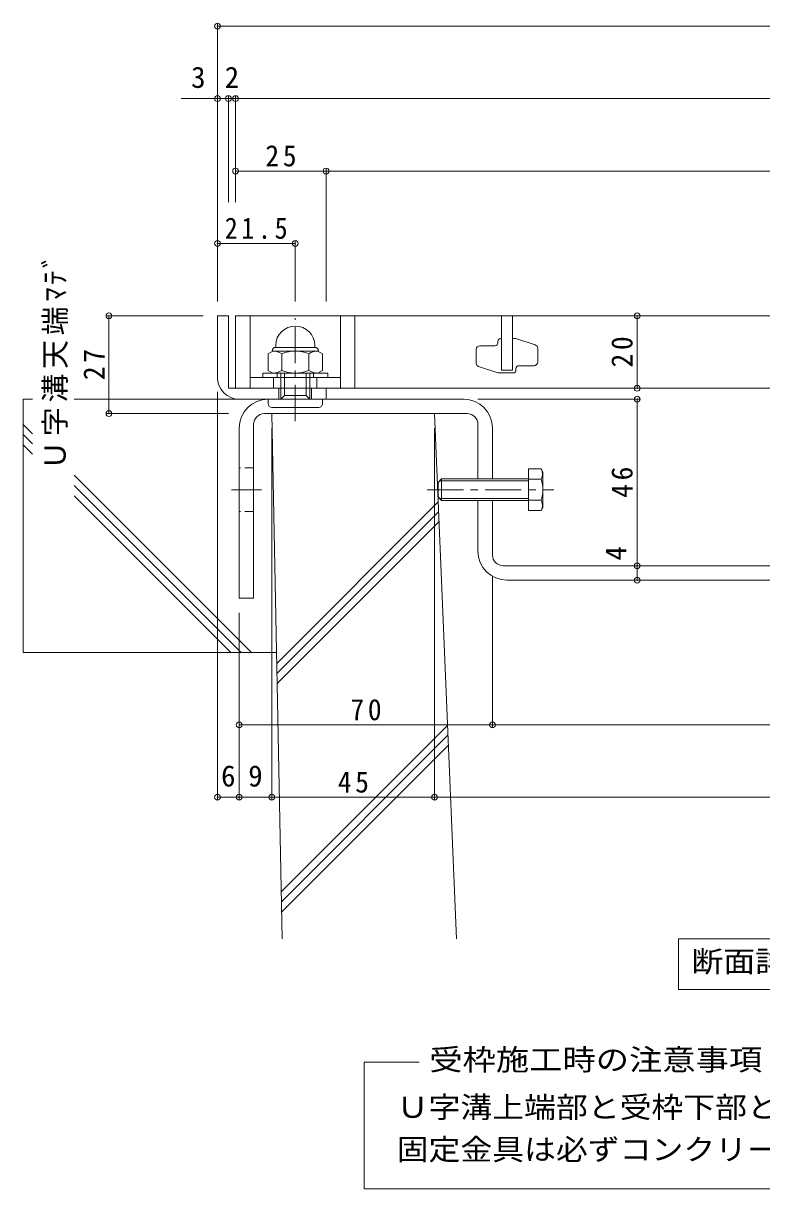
# Model space of a CAD drawing. Units: millimetres on the paper, enlarged 10 times, with parts at other scales. Extents: x -2034 to 2106, y -1959 to 1524.
# Drawn here: x -2034 to -1014, y -1407 to 203 of the extents above; entities that cross this region are included whole.
import ezdxf
from ezdxf.enums import TextEntityAlignment as Align

# ---------------------------------------------------------------- set-up
doc = ezdxf.new("R2010")
doc.units = ezdxf.units.MM
doc.header["$LTSCALE"] = 10
doc.header["$PDMODE"] = 32
doc.header["$PDSIZE"] = 8
doc.linetypes.add('CHAIN1', pattern=[8, 5, -1, 1, -1])
doc.linetypes.add('DASHED1', pattern=[1.8, 1.2, -0.6])
for name, color, linetype, lineweight in [('D-1_躯体', 2, 'Continuous', 9), ('D-2_仕上', 3, 'Continuous', 9), ('D-4_文字', 7, 'Continuous', 9), ('D-5_建具', 7, 'Continuous', 9), ('D-6_間仕切', 6, 'Continuous', 5), ('D-8_ハッチ', 3, 'Continuous', 9), ('D-A_インテリア', 2, 'Continuous', 9), ('D-B_衛生陶器', 2, 'Continuous', 9)]:
    doc.layers.add(name, color=color, linetype=linetype, lineweight=lineweight)
doc.styles.add('ＭＳ ゴシック', font='')
doc.styles.get('ＭＳ ゴシック').set_extended_font_data('MS Gothic')

msp = doc.modelspace()

# ---------------------------------------------------------------- linework, layer by layer
at = {"layer": 'D-1_躯体'}
for p, q in [((-1750.89, -201.37), (-1765.89, -201.37)), ((-1765.89, -201.37), (-1765.89, -286.37)), ((-1750.89, -300.37), (-1750.89, -201.37)), ((-1615.89, -301.37), (-1749.89, -301.37)), ((-1680.89, -316.37), (-1680.89, -301.37)), ((-1635.89, -316.37), (-1635.89, -301.37)), ((-1615.89, -316.37), (-1615.89, -301.37)), ((-1735.89, -316.37), (-1480.89, -316.37))]:
    msp.add_line(p, q, dxfattribs=at)
for centre, radius in [((-1735.89, -286.37), 30), ((-1749.89, -300.37), 1)]:
    msp.add_arc(centre, radius, 180, 270, dxfattribs=at)
at = {"layer": 'D-2_仕上'}
for p, q in [((-1740.89, -301.37), (-1740.89, -201.37)), ((-1740.89, -201.37), (9.11, -201.37)), ((-1720.89, -301.37), (-1720.89, -201.37)), ((-1595.89, -301.37), (-1595.89, -201.37)), ((-1575.89, -301.37), (-1575.89, -201.37)), ((-1373.39, -276.37), (-1373.39, -201.37)), ((-1358.39, -201.37), (-1358.39, -276.37)), ((-1378.39, -238.62), (-1378.39, -236.62)), ((-1374.39, -232.62), (-1373.39, -232.62)), ((-1358.39, -232.62), (-1353.39, -232.62)), ((-1353.39, -232.62), (-1326.81, -241.48)), ((-1408.39, -266.51), (-1408.39, -247.62)), ((-1403.39, -242.62), (-1382.39, -242.62)), ((-1323.39, -246.22), (-1323.39, -265.12)), ((-1378.39, -280.12), (-1404.98, -271.26)), ((-1328.39, -270.12), (-1349.39, -270.12)), ((-1595.89, -286.37), (-1720.89, -286.37)), ((-1688.39, -301.37), (-1688.39, -286.37)), ((-1628.39, -301.37), (-1628.39, -286.37)), ((-1357.39, -280.12), (-1378.39, -280.12)), ((-1373.39, -276.37), (-1358.39, -276.37)), ((-1353.39, -274.12), (-1353.39, -276.12)), ((9.11, -301.37), (-1740.89, -301.37))]:
    msp.add_line(p, q, dxfattribs=at)
for centre, radius, start, end in [((-1382.39, -238.62), 4, 270, 0), ((-1374.39, -236.62), 4, 90, 180), ((-1403.39, -247.62), 5, 90, 180), ((-1328.39, -246.22), 5, 0, 71.56505), ((-1403.39, -266.51), 5, 180, 251.56505), ((-1349.39, -274.12), 4, 90, 180), ((-1328.39, -265.12), 5, 270, 0), ((-1357.39, -276.12), 4, 270, 0)]:
    msp.add_arc(centre, radius, start, end, dxfattribs=at)
at = {"layer": 'D-4_文字'}
for p, q in [((-1765.89, 201.63), (-1765.89, -181.37)), ((-1765.89, 198.63), (34.11, 198.63)), ((-1765.89, 98.63), (-1816.23, 98.63)), ((-1765.89, 98.63), (-1750.89, 98.63)), ((-1750.89, 101.63), (-1750.89, -44.19)), ((-1750.89, 98.63), (-1740.89, 98.63)), ((-1740.89, 101.63), (-1740.89, -44.19)), ((-1740.89, 98.63), (9.11, 98.63)), ((-1615.89, 1.63), (-1615.89, -181.37)), ((-1740.89, -1.37), (-1615.89, -1.37)), ((-1615.89, -1.37), (-115.89, -1.37)), ((-1765.89, -101.37), (-1658.39, -101.37)), ((-1658.39, -98.37), (-1658.39, -181.37)), ((-1918.89, -201.37), (-1785.89, -201.37)), ((-1915.89, -201.37), (-1915.89, -336.37)), ((-1185.89, -201.37), (-1185.89, -301.37)), ((-1765.89, -869.04), (-1765.89, -306.37)), ((-1182.89, -316.37), (-1405.89, -316.37)), ((-1185.89, -316.37), (-1185.89, -546.37)), ((-1918.89, -336.37), (-1750.54, -336.37)), ((-1690.89, -869.04), (-1690.89, -356.37)), ((-1465.89, -869.04), (-1465.89, -356.37)), ((-1185.89, -546.37), (-1185.89, -566.37)), ((-1385.89, -769.15), (-1385.89, -561.37)), ((-1735.89, -869.04), (-1735.89, -611.37)), ((-1735.89, -766.15), (-1385.89, -766.15)), ((-1385.89, -766.15), (-345.89, -766.15)), ((-1735.89, -866.04), (-1765.89, -866.04)), ((-1735.89, -866.04), (-1690.89, -866.04)), ((-1690.89, -866.04), (-1465.89, -866.04)), ((-1465.89, -866.04), (-265.89, -866.04))]:
    msp.add_line(p, q, dxfattribs=at)
for p in [(-1765.89, 198.63), (-1765.89, 98.63), (-1750.89, 98.63), (-1740.89, 98.63), (-1740.89, -1.37), (-1615.89, -1.37), (-1765.89, -101.37), (-1658.39, -101.37), (-1915.89, -201.37), (-1185.89, -201.37), (-1185.89, -301.37), (-1185.89, -316.37), (-1915.89, -336.37), (-1185.89, -546.37), (-1185.89, -566.37), (-1735.89, -766.15), (-1385.89, -766.15), (-1765.89, -866.04), (-1735.89, -866.04), (-1690.89, -866.04), (-1465.89, -866.04)]:
    msp.add_point(p, dxfattribs=at)
at = {"layer": 'D-5_建具'}
for p, q in [((-1128.89, -1061.37), (-602.89, -1061.37)), ((-1128.89, -1061.37), (-1128.89, -1131.37)), ((-1128.89, -1131.37), (-602.89, -1131.37)), ((-1563.19, -1231.99), (-1487.1, -1231.99)), ((-1563.19, -1406.6), (-1563.19, -1231.99)), ((-168.6, -1406.6), (-1563.19, -1406.6))]:
    msp.add_line(p, q, dxfattribs=at)
at = {"layer": 'D-6_間仕切'}
for p, q in [((-2034.24, -316.37), (-2034.24, -666.37)), ((-2021.37, -316.37), (-2034.24, -316.37)), ((-1695.89, -316.37), (-1963.93, -316.37)), ((-1676.39, -1061.37), (-1690.89, -336.37)), ((-1690.89, -336.37), (-1465.89, -336.37)), ((-1435.69, -1061.37), (-1465.89, -336.37)), ((-2021.37, -364.03), (-2034.24, -351.16)), ((-2021.37, -378.17), (-2034.24, -365.3)), ((-2021.37, -392.31), (-2034.24, -379.44)), ((-1719.03, -666.37), (-1963.93, -421.47)), ((-1733.17, -666.37), (-1963.93, -435.61)), ((-1747.32, -666.37), (-1963.93, -449.76)), ((-1683.99, -681.36), (-1460.82, -458.18)), ((-1683.72, -695.22), (-1460.25, -471.76)), ((-1683.44, -709.09), (-1459.69, -485.33)), ((-1684.29, -666.37), (-2034.24, -666.37)), ((-1677.69, -996.52), (-1447.96, -766.79)), ((-1677.41, -1010.39), (-1447.39, -780.37)), ((-1677.14, -1024.25), (-1446.83, -793.94))]:
    msp.add_line(p, q, dxfattribs=at)
at = {"layer": 'D-8_ハッチ'}
for p, q in [((-1695.89, -316.37), (-1425.89, -316.37)), ((-1700.89, -336.37), (-1420.89, -336.37)), ((-1715.89, -591.37), (-1715.89, -351.37)), ((-1405.89, -351.37), (-1405.89, -426.37)), ((-1735.89, -591.37), (-1735.89, -356.37)), ((-1385.89, -356.37), (-1385.89, -426.37)), ((-1405.89, -456.37), (-1405.89, -526.37)), ((-1385.89, -456.37), (-1385.89, -531.37)), ((-1370.89, -546.37), (-360.89, -546.37)), ((-1365.89, -566.37), (-365.89, -566.37)), ((-1735.89, -591.37), (-1715.89, -591.37))]:
    msp.add_line(p, q, dxfattribs=at)
at = {"layer": 'D-8_ハッチ', "linetype": 'DASHED1'}
for p, q in [((-1715.89, -411.37), (-1735.89, -411.37)), ((-1715.89, -471.37), (-1735.89, -471.37))]:
    msp.add_line(p, q, dxfattribs=at)
at = {"layer": 'D-8_ハッチ', "color": 7, "linetype": 'CHAIN1'}
msp.add_line((-1746.54, -441.37), (-1705.25, -441.37), dxfattribs=at)
at = {"layer": 'D-8_ハッチ'}
for centre, radius, start, end in [((-1695.89, -356.37), 40, 90, 180), ((-1425.89, -356.37), 40, 0, 90), ((-1700.89, -351.37), 15, 90, 180), ((-1420.89, -351.37), 15, 0, 90), ((-1365.89, -526.37), 40, 180, 270), ((-1370.89, -531.37), 15, 180, 270)]:
    msp.add_arc(centre, radius, start, end, dxfattribs=at)
at = {"layer": 'D-A_インテリア'}
for p, q in [((-1336.1, -412.5), (-1318.62, -412.5)), ((-1336.1, -412.5), (-1336.1, -470.24)), ((-1318.62, -412.5), (-1316.1, -416.87)), ((-1316.1, -416.87), (-1316.1, -465.87)), ((-1456.1, -426.37), (-1461.1, -431.37)), ((-1461.1, -431.37), (-1461.1, -451.37)), ((-1336.1, -429.37), (-1459.1, -429.37)), ((-1456.1, -426.37), (-1456.1, -456.37)), ((-1336.1, -426.37), (-1456.1, -426.37)), ((-1336.1, -426.93), (-1318.62, -426.93)), ((-1456.1, -456.37), (-1461.1, -451.37)), ((-1336.1, -453.37), (-1459.1, -453.37)), ((-1336.1, -456.37), (-1456.1, -456.37)), ((-1336.1, -455.8), (-1318.62, -455.8)), ((-1318.62, -470.24), (-1316.1, -465.87)), ((-1336.1, -470.24), (-1318.62, -470.24))]:
    msp.add_line(p, q, dxfattribs=at)
at = {"layer": 'D-A_インテリア', "color": 7, "linetype": 'CHAIN1'}
msp.add_line((-1476.1, -441.37), (-1301.1, -441.37), dxfattribs=at)
at = {"layer": 'D-A_インテリア'}
for centre, radius, start, end in [((-1331.12, -419.72), 14.43, 330.00001, 29.99999), ((-1358.67, -441.37), 42.57, 340.18087, 19.81913), ((-1331.12, -463.02), 14.43, 330.00001, 29.99999)]:
    msp.add_arc(centre, radius, start, end, dxfattribs=at)
at = {"layer": 'D-B_衛生陶器', "color": 7, "linetype": 'CHAIN1'}
msp.add_line((-1658.39, -346.78), (-1658.39, -204.74), dxfattribs=at)
at = {"layer": 'D-B_衛生陶器'}
for p, q in [((-1695.92, -253.63), (-1695.92, -276.61)), ((-1690.39, -249.87), (-1690.39, -250.44)), ((-1685.39, -244.87), (-1685.39, -242.37)), ((-1631.39, -244.87), (-1685.39, -244.87)), ((-1677.16, -253.63), (-1677.16, -276.61)), ((-1639.63, -253.63), (-1639.63, -276.61)), ((-1631.39, -244.87), (-1631.39, -242.37)), ((-1627.38, -249.87), (-1620.87, -253.63)), ((-1626.39, -249.87), (-1626.39, -250.44)), ((-1620.87, -253.63), (-1620.87, -276.61)), ((-1703.39, -286.37), (-1703.39, -280.37)), ((-1703.39, -280.37), (-1613.39, -280.37)), ((-1613.39, -286.37), (-1703.39, -286.37)), ((-1689.41, -280.37), (-1695.92, -276.61)), ((-1683.39, -280.37), (-1683.39, -286.37)), ((-1678.39, -316.37), (-1678.39, -280.37)), ((-1673.39, -311.37), (-1673.39, -280.37)), ((-1638.39, -316.37), (-1638.39, -280.37)), ((-1633.39, -280.37), (-1633.39, -286.37)), ((-1627.38, -280.37), (-1620.87, -276.61)), ((-1613.39, -280.37), (-1613.39, -286.37)), ((-1695.89, -322.87), (-1695.89, -316.37)), ((-1678.39, -316.37), (-1673.39, -311.37)), ((-1638.39, -316.37), (-1643.39, -311.37)), ((-1620.89, -322.87), (-1620.89, -316.37)), ((-1690.89, -327.87), (-1625.89, -327.87))]:
    msp.add_line(p, q, dxfattribs=at)
for points in [[(-1627.38, -249.87), (-1689.41, -249.87), (-1695.92, -253.63)], [(-1673.39, -311.37), (-1643.39, -311.37), (-1643.39, -280.37)]]:
    msp.add_lwpolyline(points, dxfattribs=at)
for centre, radius, start, end in [((-1658.39, -242.37), 27, 0, 180), ((-1685.39, -249.87), 5, 90, 180), ((-1689.41, -271.68), 21.82, 55.84651, 90.00017), ((-1658.39, -298.54), 48.67, 67.32404, 112.67596), ((-1627.38, -271.68), 21.82, 89.99983, 124.15349), ((-1631.39, -249.87), 5, 0, 90), ((-1689.41, -258.55), 21.82, 269.99983, 304.15349), ((-1658.39, -231.7), 48.67, 247.32404, 292.67596), ((-1627.38, -258.55), 21.82, 235.84651, 270.00017), ((-1690.89, -322.87), 5, 180, 270), ((-1625.89, -322.87), 5, 270, 0)]:
    msp.add_arc(centre, radius, start, end, dxfattribs=at)

# ---------------------------------------------------------------- texts
at = {"layer": 'D-4_文字', "color": 2, "style": 'ＭＳ ゴシック'}
for s, p in [('3', (-1802.35, 104.63)), ('2', (-1755.89, 104.63)), ('6', (-1760.89, -860.04)), ('9', (-1723.39, -860.04))]:
    msp.add_text(s, height=29.33, dxfattribs=at).set_placement(p, align=Align.BOTTOM_LEFT)
msp.add_text('4', height=29.33, rotation=90, dxfattribs=at).set_placement((-1191.89, -539.23), align=Align.BOTTOM_LEFT)
at = {"layer": 'D-4_文字', "color": 2, "char_height": 29.33, "attachment_point": 7, "style": 'ＭＳ ゴシック'}
for s, insert in [('\\T1.27;\\W0.95;25', (-1699.64, 4.63)), ('\\T1.28;\\W0.9;21.5', (-1755.89, -95.37)), ('\\T1.27;\\W0.95;70', (-1582.14, -760.15)), ('\\T1.27;\\W0.95;45', (-1599.64, -860.04))]:
    msp.add_mtext(s, dxfattribs=dict(at, insert=insert))
at = {"layer": 'D-4_文字', "color": 2, "char_height": 29.33, "attachment_point": 7, "rotation": 90, "style": 'ＭＳ ゴシック'}
for s, insert in [('\\T1.16;Ｕ字溝天端ﾏﾃﾞ', (-1972.52, -413.87)), ('\\T1.27;\\W0.95;20', (-1191.89, -272.62)), ('\\T1.27;\\W0.95;27', (-1921.89, -290.12)), ('\\T1.27;\\W0.95;46', (-1191.89, -452.62))]:
    msp.add_mtext(s, dxfattribs=dict(at, insert=insert))
at = {"layer": 'D-5_建具', "color": 2, "style": 'ＭＳ ゴシック'}
for s, width, p in [('断面詳細図\u3000Ｓ＝１：２', 1.1, (-1110.89, -1116.37)), ('受枠施工時の注意事項', 1.15, (-1473.22, -1251.83)), ('Ｕ字溝上端部と受枠下部とのすきまはモルタル等で埋めて下さい。', 1.1, (-1518.22, -1317.53)), ('固定金具は必ずコンクリート等で固定して下さい。', 1.1, (-1518.22, -1375.84))]:
    msp.add_text(s, height=29.33, dxfattribs=dict(at, width=width)).set_placement(p, align=Align.BOTTOM_LEFT)

doc.saveas('drawing.dxf')
